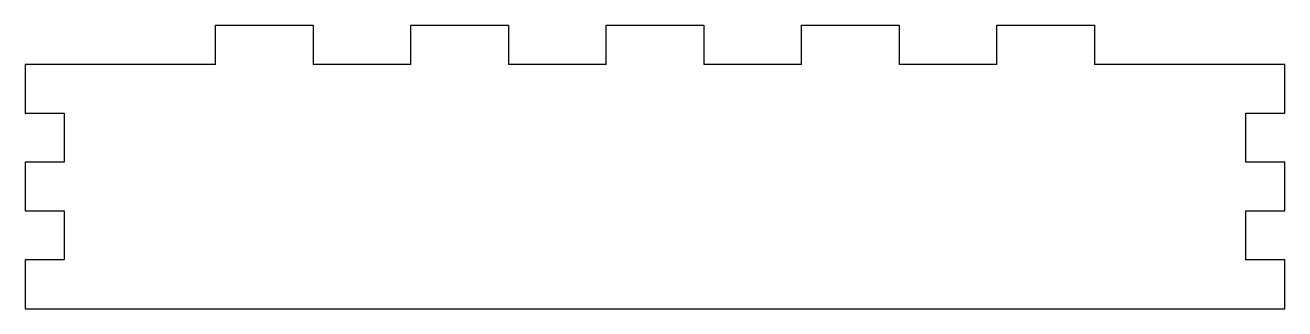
# Model space of a CAD drawing. Header units: millimetres. Extents: x -4 to 125, y -25 to 4.
import ezdxf

# ---------------------------------------------------------------- set-up
doc = ezdxf.new("R2010")
doc.units = ezdxf.units.MM

msp = doc.modelspace()

# ---------------------------------------------------------------- linework, layer by layer
at = {"color": 7, "linetype": 'Continuous', "lineweight": 25}
for p, q in [((15.5, 4), (25.5, 4)), ((15.5, 0), (15.5, 4)), ((25.5, 4), (25.5, 0)), ((35.5, 4), (45.5, 4)), ((35.5, 0), (35.5, 4)), ((45.5, 4), (45.5, 0)), ((55.5, 4), (65.5, 4)), ((55.5, 0), (55.5, 4)), ((65.5, 4), (65.5, 0)), ((75.5, 4), (85.5, 4)), ((75.5, 0), (75.5, 4)), ((85.5, 4), (85.5, 0)), ((95.5, 4), (105.5, 4)), ((95.5, 0), (95.5, 4)), ((105.5, 4), (105.5, 0)), ((15.5, 0), (-4, 0)), ((-4, 0), (-4, -5)), ((35.5, 0), (25.5, 0)), ((55.5, 0), (45.5, 0)), ((75.5, 0), (65.5, 0)), ((95.5, 0), (85.5, 0)), ((125, 0), (105.5, 0)), ((125, -5), (125, 0)), ((-4, -5), (0, -5)), ((0, -5), (0, -10)), ((121, -10), (121, -5)), ((121, -5), (125, -5)), ((0, -10), (-4, -10)), ((-4, -10), (-4, -15)), ((125, -10), (121, -10)), ((125, -15), (125, -10)), ((-4, -15), (0, -15)), ((0, -15), (0, -20)), ((121, -20), (121, -15)), ((121, -15), (125, -15)), ((0, -20), (-4, -20)), ((-4, -20), (-4, -25)), ((125, -20), (121, -20)), ((125, -25), (125, -20)), ((-4, -25), (125, -25))]:
    msp.add_line(p, q, dxfattribs=at)

doc.saveas('drawing.dxf')
